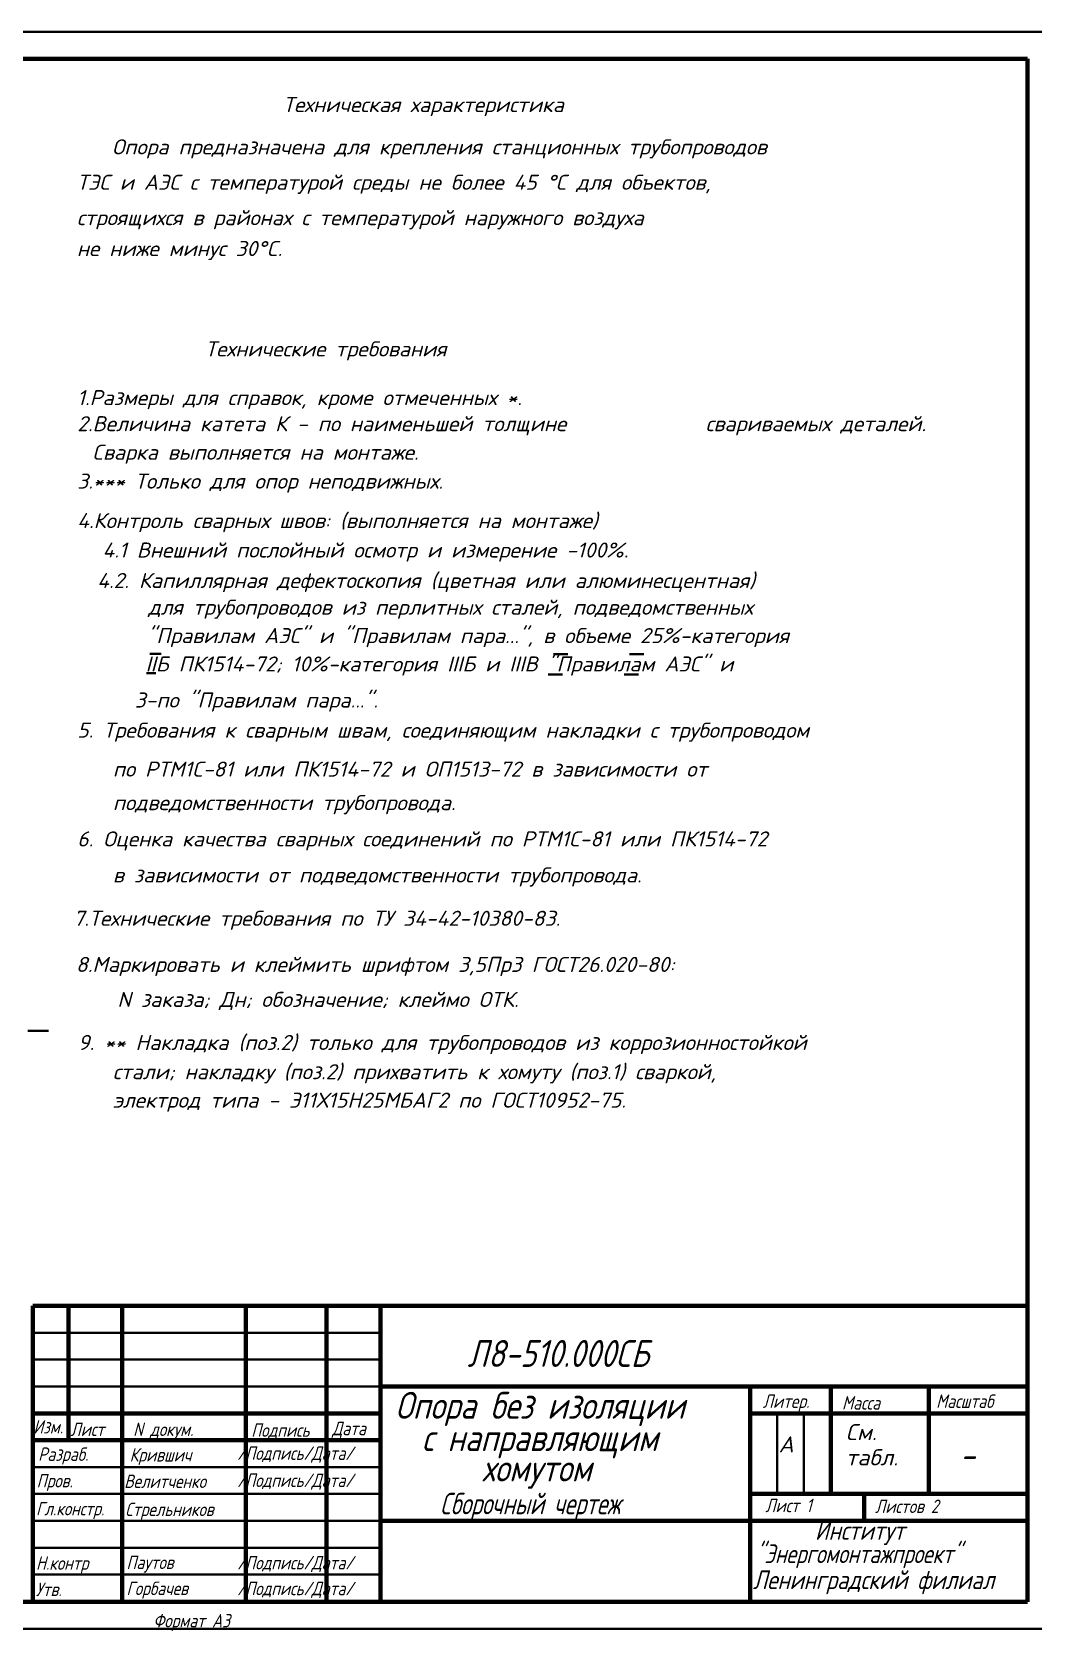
# Model space of a CAD drawing. Extents: x 2364 to 24352926, y -9422284 to 1126.
# Drawn here: x 2964.5 to 3150.7, y -930.4 to -633 of the extents above; entities that cross this region are included whole.
import ezdxf

# ---------------------------------------------------------------- set-up
doc = ezdxf.new("R2010")
doc.units = 0
doc.linetypes.add('ACAD_ISO10W100', pattern=[18.5, 12, -3, 0.5, -3])
doc.layers.add('ОСНОВНЫЕ', color=5, linetype='CONTINUOUS')
doc.layers.add('ТОНКИЕ', color=4, linetype='CONTINUOUS')
doc.styles.add('25', font='romans.shx', dxfattribs={"width": 0.8, "oblique": 15, "height": 2.5})
doc.styles.add('5', font='romans.shx', dxfattribs={"oblique": 15, "height": 3.5})

msp = doc.modelspace()

# ---------------------------------------------------------------- linework, layer by layer
at = {"layer": 'ОСНОВНЫЕ', "color": 4, "linetype": 'Continuous', "lineweight": 40}
for p, q in [((2944.64236, -632.99331), (3154.64236, -632.99331)), ((2986.43605, -748.65683), (2988.52799, -748.65683)), ((3061.47856, -748.69247), (3064.15091, -748.69247)), ((3075.63754, -748.69247), (3078.30989, -748.69247)), ((2985.77859, -752.24111), (2987.51191, -752.24111)), ((3060.49409, -752.48843), (3063.16644, -752.48843)), ((3074.65307, -752.48843), (3077.32542, -752.48843)), ((3154.64236, -929.99331), (2734.64236, -929.99331))]:
    msp.add_line(p, q, dxfattribs=at)
at = {"layer": 'ОСНОВНЫЕ', "lineweight": 100}
for p, q in [((3149.64236, -637.99331), (2754.64236, -637.99331)), ((3149.64236, -924.99331), (3149.64236, -637.99331))]:
    msp.add_line(p, q, dxfattribs=at)
at = {"layer": 'ОСНОВНЫЕ', "color": 6, "lineweight": 80}
for p, q in [((2964.64236, -869.92399), (3150.03696, -869.92399)), ((2964.64236, -869.92399), (2964.64236, -924.99331)), ((2971.29438, -869.92399), (2971.29438, -894.92399)), ((2981.29438, -869.92399), (2981.29438, -924.92399)), ((3004.29438, -869.92399), (3004.29438, -924.92399)), ((3019.29438, -869.92399), (3019.29438, -924.92399)), ((3029.29438, -869.92399), (3029.29438, -924.92399)), ((3029.29438, -884.92399), (3149.64236, -884.92399)), ((3098.06456, -884.92399), (3098.06456, -924.92399)), ((3113.06456, -884.92399), (3113.06456, -904.92399)), ((3131.29438, -884.92399), (3131.29438, -904.92399)), ((3029.29438, -889.92399), (2964.64236, -889.92399)), ((3149.64236, -889.92399), (3098.06456, -889.92399)), ((3029.29438, -894.92399), (2964.64236, -894.92399)), ((3149.64236, -904.92399), (3098.06456, -904.92399)), ((3119.29438, -904.92399), (3119.29438, -909.92399)), ((3149.64236, -909.92399), (3029.29438, -909.92399))]:
    msp.add_line(p, q, dxfattribs=at)
at = {"layer": 'ОСНОВНЫЕ', "color": 5, "linetype": 'Continuous', "lineweight": 100}
msp.add_line((3149.64236, -924.99331), (2743.5908, -924.99331), dxfattribs=at)
at = {"layer": 'ТОНКИЕ', "color": 3, "linetype": 'ACAD_ISO10W100', "lineweight": 40}
msp.add_line((2871.23017, -818.79041), (2967.57932, -818.79041), dxfattribs=at)
at = {"layer": 'ТОНКИЕ', "lineweight": 40}
for p, q in [((3029.29438, -874.92399), (2964.64236, -874.92399)), ((3029.29438, -879.92399), (2964.64236, -879.92399)), ((3029.29438, -884.92399), (2964.64236, -884.92399)), ((3103.06456, -889.92399), (3103.06456, -904.92399)), ((3108.06456, -889.92399), (3108.06456, -904.92399)), ((3029.29438, -899.92399), (2964.64236, -899.92399)), ((3029.29438, -904.92399), (2964.64236, -904.92399)), ((3029.29438, -909.92399), (2964.64236, -909.92399)), ((3029.29438, -914.92399), (2964.64236, -914.92399)), ((3029.29438, -919.92399), (2964.64236, -919.92399))]:
    msp.add_line(p, q, dxfattribs=at)

# ---------------------------------------------------------------- texts
at = {"layer": 'ОСНОВНЫЕ', "color": 4, "lineweight": 40, "style": '5', "oblique": 15}
for s, height, p in [('Техническая характеристика', 2.8, (3011.17825, -647.89644)), ('Опора предназначена для крепления станционных трубопроводов ', 2.8, (2979.388, -655.75873)), ('ТЭС и АЭС с температурой среды не более 45 %%dС для объектов,', 2.8, (2972.85089, -662.34606)), ('строящихся в районах с температурой наружного воздуха', 2.8, (2972.85089, -668.93339)), ('не ниже минус 30%%dC.', 2.8, (2972.85089, -674.6686)), ('Технические требования', 2.8, (2996.6952, -693.34172)), ('1.Размеры для справок, кроме отмеченных *.', 2.8, (2972.8991, -702.40058)), ('2.Величина катета К - по наименьшей толщине', 2.8, (2972.90972, -707.25191)), ('свариваемых деталей.', 2.8, (3089.78614, -707.25204)), ('Сварка выполняется на монтаже.', 2.8, (2975.73915, -712.55389)), ('3.*** Только для опор неподвижных.', 2.8, (2972.90972, -717.93601)), ('4.Контроль сварных швов: (выполняется на монтаже)', 2.8, (2972.90972, -725.27143)), ('4.1 Внешний послойный осмотр и измерение -100%.', 2.8, (2977.61522, -730.75038)), ('4.2. Капиллярная дефектоскопия (цветная или алюминесцентная)', 2.8, (2976.62614, -736.41137)), ('для трубопроводов из перлитных сталей, подведомственных', 2.8, (2986.10432, -741.38117)), ('"Правилам АЭС" и "Правилам пара...", в объеме 25%-категория', 2.8, (2985.94872, -746.66169)), ('IIБ ПК1514-72; 10%-категория IIIБ и IIIВ "Правилам АЭС" и ', 2.8, (2985.63802, -751.94222)), (' 3-по "Правилам пара...".', 2.8, (2981.73817, -758.65021)), ('5. Требования к сварным швам, соединяющим накладки с трубопроводом', 2.8, (2972.90972, -764.24807)), ('по РТМ1С-81 или ПК1514-72 и ОП1513-72 в зависимости от ', 2.8, (2979.53834, -771.49708)), ('подведомственности трубопровода.', 2.8, (2979.53834, -777.73472)), ('6. Оценка качества сварных соединений по РТМ1С-81 или ПК1514-72 ', 2.8, (2972.90972, -784.47804)), ('в зависимости от подведомственности трубопровода.', 2.8, (2979.53834, -791.18414)), ('7.Технические требования по ТУ 34-42-10380-83.', 2.8, (2972.18964, -799.24154)), ('8.Маркировать и клеймить шрифтом 3,5Пр3 ГОСТ26.020-80:', 2.8, (2972.67221, -807.82385)), ('N заказа; Дн; обозначение; клеймо ОТК.', 2.8, (2980.38203, -814.33736)), ('9. ** Накладка (поз.2) только для трубопроводов из коррозионностойкой', 2.8, (2973.05346, -822.34085)), ('стали; накладку (поз.2) прихватить к хомуту (поз.1) сваркой,', 2.8, (2979.53834, -827.7822)), ('электрод типа - Э11Х15Н25МБАГ2 по ГОСТ10952-75.', 2.8, (2979.53834, -833.07092)), ('См.', 3, (3115.83001, -894.90943)), ('А', 3, (3103.35054, -897.19544)), ('табл.', 3, (3115.83001, -899.60587))]:
    msp.add_text(s, height=height, dxfattribs=at).set_placement(p)
at = {"layer": 'ОСНОВНЫЕ', "style": '5', "oblique": 15, "width": 0.8}
msp.add_text('-', height=5, dxfattribs=at).set_placement((3137.02257, -900.148))
at = {"layer": 'ТОНКИЕ', "lineweight": 80, "style": '25', "oblique": 15, "width": 0.8}
for s, p in [('Л8-510.000СБ', (3045.49119, -881.2894)), ('Опора без изоляции', (3032.05584, -890.93882)), ('с направляющим', (3037.0279, -896.95509)), ('хомутом', (3048.23594, -902.59516))]:
    msp.add_text(s, height=5, dxfattribs=at).set_placement(p)
at = {"layer": 'ТОНКИЕ', "lineweight": 40, "style": '25', "oblique": 15}
for s, height, width, p in [('Литер.', 2.5, 0.8, (3100.41382, -888.91425)), ('Масса', 2.5, 0.8, (3115.14919, -889.22097)), ('Масштаб', 2.5, 0.8, (3132.64745, -888.91425)), ('Изм.', 2.5, 0.8, (2964.75709, -893.67866)), ('Лист', 2.5, 0.8, (2971.6643, -894.13873)), ('N докум.', 2.5, 0.8, (2983.3298, -894.13873)), ('Подпись', 2.5, 0.8, (3005.27936, -894.29209)), ('Дата', 2.5, 0.8, (3020.32172, -893.98537)), ('Разраб.', 2.5, 0.8, (2965.64516, -898.77034)), ('Крившич', 2.5, 0.8, (2982.66832, -898.8849)), ('/Подпись/Дата/', 2.5, 0.8, (3002.67257, -898.5871)), ('/Подпись/Дата/', 2.5, 0.8, (3002.67257, -903.62394)), ('Пров.', 2.5, 0.8, (2965.36808, -903.7017)), ('Велитченко', 2.5, 0.8, (2981.65056, -903.81136)), ('Гл.констр.', 2.5, 0.8, (2965.25155, -908.89989)), ('Стрельников', 2.5, 0.8, (2981.84411, -909.03338)), ('Сборочный чертеж', 4, 0.7, (3040.3873, -908.70432)), ('Лист 1', 2.5, 0.8, (3100.8743, -908.31126)), ('Листов 2', 2.5, 0.8, (3121.28893, -908.46462)), ('Институт', 3.5, 0.8, (3110.09983, -913.4579)), ('"Энергомонтажпроект"', 3.5, 0.75, (3099.14292, -917.78526)), ('Н.контр', 2.5, 0.8, (2965.25155, -919.02404)), ('Паутов', 2.5, 0.8, (2982.06948, -918.88857)), ('/Подпись/Дата/', 2.5, 0.8, (3002.67257, -918.95345)), ('Утв.', 2.5, 0.8, (2965.21458, -923.91308)), ('Горбачев', 2.5, 0.8, (2982.06948, -923.72912)), ('/Подпись/Дата/', 2.5, 0.8, (3002.67257, -923.75199)), ('Ленинградский филиал', 3.5, 0.8, (3098.56558, -922.62476)), ('Формат А3', 2.5, 0.8, (2987.05365, -929.73201))]:
    msp.add_text(s, height=height, dxfattribs=dict(at, width=width)).set_placement(p)

doc.saveas('drawing.dxf')
